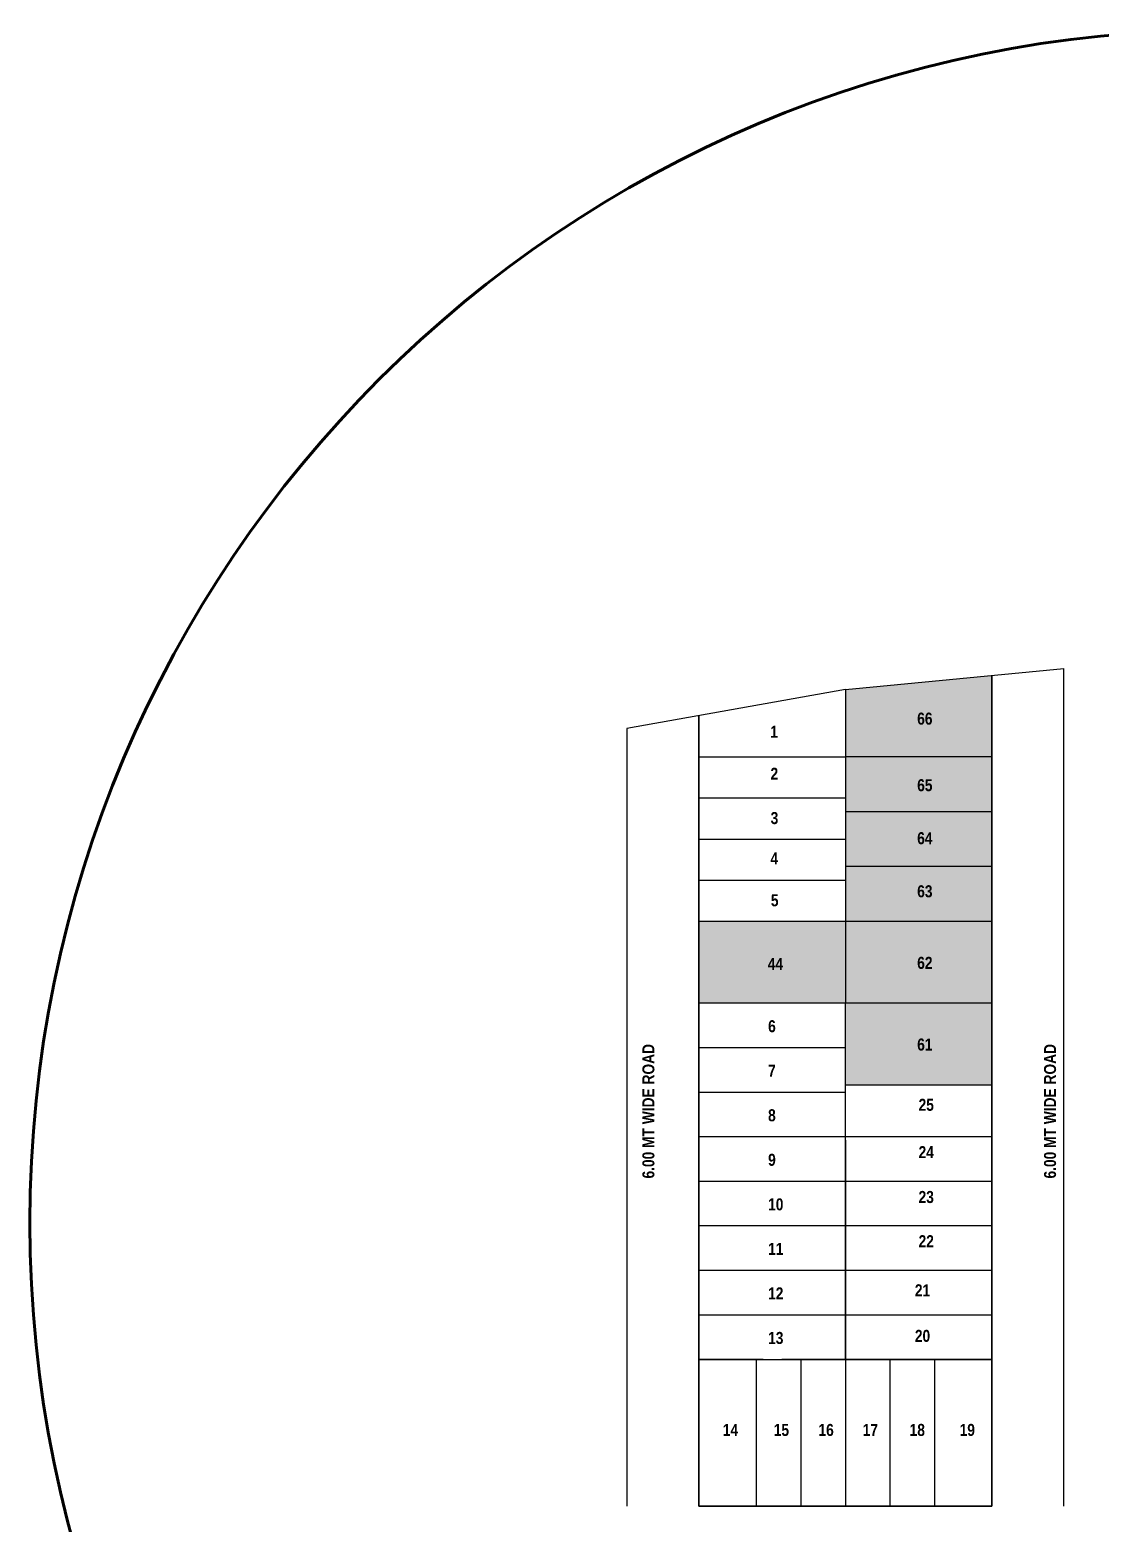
# Model space of a CAD drawing. Header units: inches. Extents: x 218041 to 238734, y -94371 to -86245.
# Drawn here: x 225687 to 229195, y -91138 to -86245 of the extents above; entities that cross this region are included whole.
import ezdxf

# ---------------------------------------------------------------- set-up
doc = ezdxf.new("R2010")
doc.units = ezdxf.units.IN
doc.header["$LTSCALE"] = 0.1
doc.header["$MEASUREMENT"] = 0
for name, color, linetype in [('dimension', 5, 'Continuous'), ('H-EARTH', 7, 'Continuous'), ('TEXT', 250, 'Continuous')]:
    doc.layers.add(name, color=color, linetype=linetype)
doc.styles.get("Standard").update_dxf_attribs({"font": 'swisscb.ttf'})

msp = doc.modelspace()

# ---------------------------------------------------------------- hatches: boundary and pattern name
at = {"lineweight": -3, "true_color": 0xffffff, "transparency": 33554559}
h = msp.add_hatch(color=7, dxfattribs=at)
h.dxf.hatch_style = 1
h.paths.add_polyline_path([(228360.13, -89166.438), (227880.13, -89166.438), (227880.13, -89434.766), (228360.13, -89434.766)])
h.paths.add_polyline_path([(228840.13, -89166.438), (228360.13, -89166.438), (228360.13, -89434.766), (228840.13, -89434.766)])
h.paths.add_polyline_path([(228840.13, -89434.766), (228360.13, -89434.766), (228360.13, -89703.094), (228840.13, -89703.094)])
h.paths.add_polyline_path([(228840.13, -88986.635), (228360.13, -88986.635), (228360.13, -89166.438), (228840.13, -89166.438)])
h.paths.add_polyline_path([(228840.13, -88806.832), (228360.13, -88806.832), (228360.13, -88986.635), (228840.13, -88986.635)])
h.paths.add_polyline_path([(228840.13, -88627.029), (228360.13, -88627.029), (228360.13, -88806.832), (228840.13, -88806.832)])
h.paths.add_polyline_path([(228840.13, -88360.274), (228360.13, -88406.701), (228360.13, -88627.029), (228840.13, -88627.029)])
at = {"layer": 'H-EARTH', "lineweight": -3}
h = msp.add_hatch(color=1, dxfattribs=at)
h.dxf.hatch_style = 1
h.paths.add_polyline_path([(228360.13, -89166.438), (227880.13, -89166.438), (227880.13, -89434.766), (228360.13, -89434.766)])
h.paths.add_polyline_path([(228840.13, -89166.438), (228360.13, -89166.438), (228360.13, -89434.766), (228840.13, -89434.766)])
h.paths.add_polyline_path([(228840.13, -89434.766), (228360.13, -89434.766), (228360.13, -89703.094), (228840.13, -89703.094)])
h.paths.add_polyline_path([(228840.13, -88986.635), (228360.13, -88986.635), (228360.13, -89166.438), (228840.13, -89166.438)])
h.paths.add_polyline_path([(228840.13, -88627.029), (228360.13, -88627.029), (228360.13, -88806.832), (228840.13, -88806.832)])
h.paths.add_polyline_path([(228840.13, -88806.832), (228360.13, -88806.832), (228360.13, -88986.635), (228840.13, -88986.635)])
h.paths.add_polyline_path([(228840.13, -88360.274), (228360.13, -88406.701), (228360.13, -88627.029), (228840.13, -88627.029)])
h.paths.add_polyline_path([(228094.262, -89347.606), (228166.257, -89347.606), (228166.257, -89265.162), (228094.262, -89265.162)], flags=24)
h.paths.add_polyline_path([(228583.342, -89344.329), (228655.337, -89344.329), (228655.337, -89261.885), (228583.342, -89261.885)], flags=24)
h.paths.add_polyline_path([(228583.342, -89611.893), (228655.337, -89611.893), (228655.337, -89529.448), (228583.342, -89529.448)], flags=24)
h.paths.add_polyline_path([(228583.342, -89109.874), (228655.337, -89109.874), (228655.337, -89027.43), (228583.342, -89027.43)], flags=24)
h.paths.add_polyline_path([(228583.342, -88762.261), (228655.337, -88762.261), (228655.337, -88679.816), (228583.342, -88679.816)], flags=24)
h.paths.add_polyline_path([(228583.342, -88935.842), (228655.337, -88935.842), (228655.337, -88853.398), (228583.342, -88853.398)], flags=24)
h.paths.add_polyline_path([(228583.342, -88544.129), (228655.337, -88544.129), (228655.337, -88461.685), (228583.342, -88461.685)], flags=24)

# ---------------------------------------------------------------- linework, layer by layer
at = {"lineweight": 30}
for p, q in [((227880.13, -88626.95), (228360.13, -88626.95)), ((227880.13, -88761.822), (228360.13, -88761.822)), ((227880.13, -88896.694), (228360.13, -88896.694)), ((227880.13, -89031.566), (228360.13, -89031.566)), ((228360.253, -89580.684), (227880.253, -89580.684)), ((228360.376, -89726.602), (227880.376, -89726.602)), ((228840.13, -89872.52), (227880.499, -89872.52)), ((228840.13, -90018.438), (227880.622, -90018.438)), ((228840.13, -90164.356), (227880.745, -90164.356)), ((228840.13, -90310.274), (227880.868, -90310.274)), ((228360.13, -90456.192), (227880.13, -90456.192)), ((228840.13, -90456.192), (228360.13, -90456.192))]:
    msp.add_line(p, q, dxfattribs=at)
for points in [[(228840.13, -91082.11), (227880.13, -91082.11)], [(227910.425, -91082.11), (228809.835, -91082.11)]]:
    msp.add_lwpolyline(points, dxfattribs=at)
at = {"color": 3, "lineweight": 60}
msp.add_circle((229596.419, -90154.183), 3908.956, dxfattribs=at)
at = {"layer": 'dimension', "color": 18, "lineweight": 30, "true_color": 0x000000}
for p, q in [((228840.13, -91082.11), (228840.13, -88360.274)), ((228840.13, -88627.029), (228840.13, -88360.274)), ((229076.196, -91082.11), (229076.196, -88337.442)), ((228360.13, -88406.701), (227644.065, -88534.066)), ((228360.13, -88406.701), (228360.13, -89434.766)), ((227880.13, -91082.11), (227880.13, -88492.078)), ((227880.13, -88806.832), (227880.13, -88492.078)), ((227644.065, -88534.066), (227644.065, -91082.11)), ((228840.13, -88627.029), (228360.13, -88627.029)), ((228840.13, -88627.029), (228840.13, -88806.832)), ((227880.13, -88806.832), (227880.13, -89882.897)), ((228840.13, -88806.832), (228360.13, -88806.832)), ((228840.13, -89703.094), (228840.13, -88806.832)), ((228840.13, -88986.635), (228360.13, -88986.635)), ((228840.13, -89166.438), (227880.13, -89166.438)), ((228360.13, -89434.766), (227880.13, -89434.766)), ((228360.13, -89882.897), (228360.13, -89434.766)), ((228840.13, -89434.766), (228360.13, -89434.766)), ((228840.13, -89703.094), (228360.13, -89703.094)), ((228840.13, -89882.897), (228840.13, -89703.094)), ((227880.13, -89882.897), (227880.13, -90062.701)), ((228360.13, -90062.701), (228360.13, -89882.897)), ((228360.13, -89882.897), (228360.13, -90062.701)), ((228840.13, -90062.701), (228840.13, -89882.897)), ((227880.13, -90062.701), (227880.13, -90242.504)), ((228360.13, -90242.504), (228360.13, -90062.701)), ((228360.13, -90062.701), (228360.13, -90242.504)), ((228840.13, -90242.504), (228840.13, -90062.701)), ((227880.13, -90242.504), (227880.13, -90422.307)), ((228360.13, -90422.307), (228360.13, -90242.504)), ((228360.13, -90242.504), (228360.13, -90422.307)), ((228840.13, -90422.307), (228840.13, -90242.504)), ((227880.13, -90422.307), (227880.13, -90602.11)), ((228360.13, -90602.11), (228360.13, -90422.307)), ((228360.13, -90422.307), (228360.13, -90602.11)), ((228840.13, -90602.11), (228840.13, -90422.307)), ((227880.13, -91082.11), (227880.13, -90602.11)), ((228090.229, -90602.11), (227880.13, -90602.11)), ((227880.13, -90602.11), (228360.13, -90602.11)), ((228331.802, -90602.11), (228151.999, -90602.11)), ((228630.032, -90602.11), (228331.802, -90602.11)), ((228360.13, -90602.11), (228840.13, -90602.11)), ((228840.13, -90602.11), (228630.032, -90602.11)), ((228840.13, -91082.11), (228840.13, -90602.11)), ((227880.13, -91082.11), (228840.13, -91082.11))]:
    msp.add_line(p, q, dxfattribs=at)
at = {"layer": 'dimension', "color": 18, "lineweight": -3, "true_color": 0x000000}
for p, q in [((228840.13, -88360.274), (228840.13, -91082.11)), ((227880.13, -88492.078), (227880.13, -91082.11))]:
    msp.add_line(p, q, dxfattribs=at)
at = {"layer": 'dimension', "color": 18, "lineweight": 30, "true_color": 0x000000}
for points in [[(228360.13, -88406.701), (229076.196, -88337.442)], [(228068.196, -90602.11), (228068.196, -91082.11)], [(228214.163, -90602.11), (228214.163, -91082.11)], [(228360.13, -90602.11), (228360.13, -91082.11)], [(228506.097, -90602.11), (228506.097, -91082.11)], [(228652.065, -90602.11), (228652.065, -91082.11)]]:
    msp.add_lwpolyline(points, dxfattribs=at)

# ---------------------------------------------------------------- texts
at = {"layer": 'TEXT', "color": 18, "true_color": 0x000000, "attachment_point": 1}
for s, width, insert, char_height in [('66', 58.36525, (228595.478, -88482.302), 39.3443), ('1', 58.36525, (228113.958, -88525.484), 39.344), ('2', 58.36525, (228114.716, -88663.044), 39.344), ('65', 58.36525, (228595.478, -88700.434), 39.3443), ('3', 58.36525, (228115.242, -88807.986), 39.344), ('64', 58.36525, (228595.478, -88874.015), 39.3443), ('4', 58.36525, (228114.616, -88940.565), 39.344), ('5', 58.36525, (228115.937, -89077.584), 39.344), ('63', 58.36525, (228595.478, -89048.047), 39.3443), ('44', 58.36525, (228105.886, -89286.035), 39.3443), ('62', 58.36525, (228595.478, -89282.503), 39.3443), ('6', 100.84618, (228106.877, -89490.107), 39.344), ('61', 58.36525, (228595.478, -89550.066), 39.3443), ('7', 100.84618, (228106.877, -89636.025), 39.344), ('25', 100.84618, (228600.009, -89747.64), 39.3443), ('8', 100.84618, (228106.877, -89781.943), 39.344), ('9', 100.84618, (228106.877, -89927.861), 39.344), ('24', 100.84618, (228600.009, -89902.757), 39.3443), ('10', 100.84618, (228106.877, -90073.78), 39.3443), ('23', 100.84618, (228600.009, -90049.653), 39.3443), ('11', 100.84618, (228106.877, -90219.698), 39.3443), ('22', 100.84618, (228600.009, -90194.526), 39.3443), ('12', 100.84618, (228106.877, -90365.616), 39.3443), ('21', 100.84618, (228587.893, -90355.497), 39.3443), ('13', 100.84618, (228106.877, -90511.534), 39.3443), ('20', 100.84618, (228587.893, -90504.761), 39.3443), ('14', 100.84618, (227958.504, -90812.921), 39.3443), ('15', 100.84618, (228125.448, -90812.921), 39.3443), ('16', 100.84618, (228271.891, -90812.921), 39.3443), ('17', 100.84618, (228416.869, -90812.921), 39.3443), ('18', 100.84618, (228570.633, -90812.921), 39.3443), ('19', 100.84618, (228734.648, -90812.921), 39.3443)]:
    msp.add_mtext_dynamic_manual_height_columns(s, width=width, gutter_width=0.489, heights=[0], dxfattribs=dict(at, insert=insert, char_height=char_height))
at = {"layer": 'TEXT', "color": 18, "true_color": 0x000000, "char_height": 39.34426, "attachment_point": 1, "rotation": 90}
for insert in [(227694.78, -90008.748), (229011.124, -90008.748)]:
    msp.add_mtext_dynamic_manual_height_columns('6.00 MT WIDE ROAD', width=690.62474, gutter_width=0.489, heights=[0], dxfattribs=dict(at, insert=insert))

doc.saveas('drawing.dxf')
